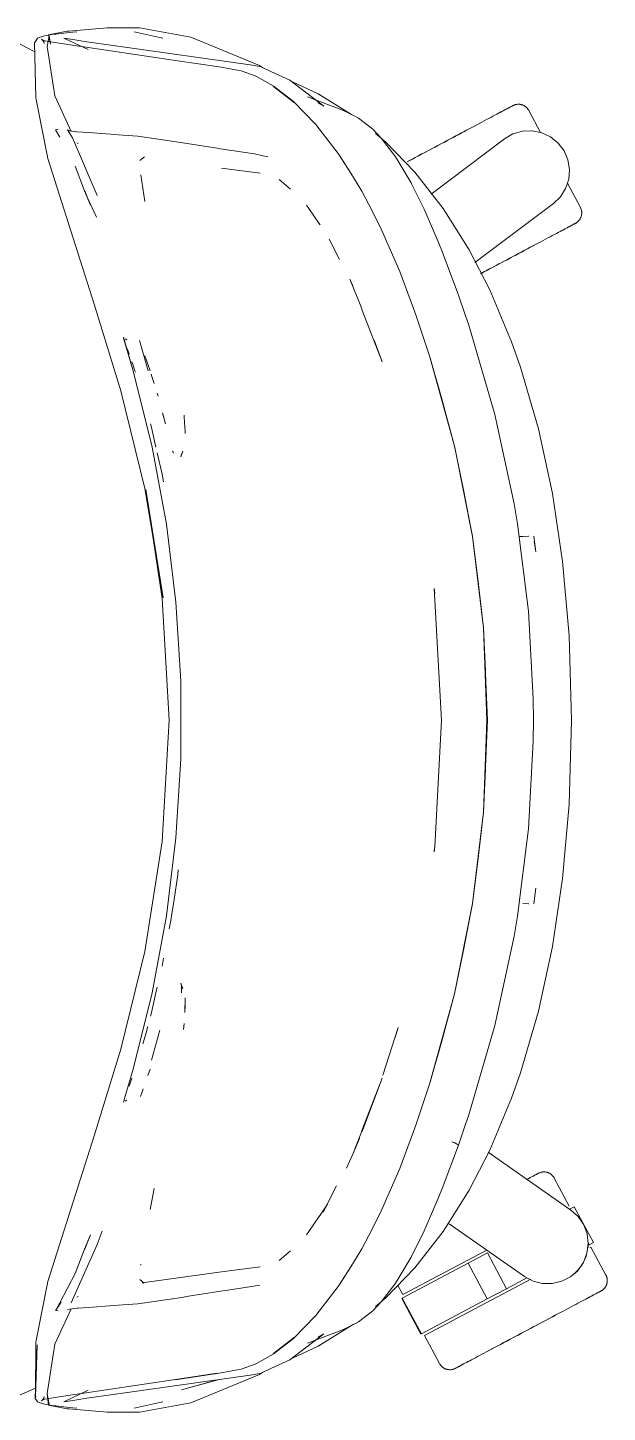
# Model space of a CAD drawing. Header units: millimetres. Extents: x 155927 to 295199, y -4084 to 97293.
# Drawn here: x 219163.9 to 219363.9, y 19097.4 to 19575.3 of the extents above; entities that cross this region are included whole.
import ezdxf

# ---------------------------------------------------------------- set-up
doc = ezdxf.new("R2010")
doc.units = ezdxf.units.MM
doc.header["$MEASUREMENT"] = 0
doc.layers.add('G-IMPT', color=8, linetype='CONTINUOUS', lineweight=9)
doc.layers.add('I-FURN', color=8, linetype='CONTINUOUS', lineweight=9)

msp = doc.modelspace()

# ---------------------------------------------------------------- linework, layer by layer
at = {"layer": 'G-IMPT'}
for p, q in [((219177.64, 19574.07), (219173.39, 19573.26)), ((219178.11, 19574.11), (219177.64, 19574.07)), ((219178.11, 19574.11), (219187.44, 19574.92)), ((219187.44, 19574.92), (219191.4, 19575.26)), ((219195.56, 19575.26), (219191.4, 19575.26)), ((219202.53, 19575.23), (219195.56, 19575.26)), ((219202.53, 19575.23), (219220.23, 19571.99)), ((219166.39, 19566.87), (219158.49, 19571.02)), ((219166.32, 19570.06), (219166.93, 19571.1)), ((219166.71, 19551.08), (219166.32, 19570.06)), ((219166.8, 19570.48), (219166.93, 19571.1)), ((219166.8, 19570.48), (219166.91, 19571.02)), ((219166.93, 19571.1), (219166.91, 19571.02)), ((219167.3, 19571.59), (219166.93, 19571.1)), ((219167.84, 19571.91), (219167.3, 19571.59)), ((219167.84, 19571.91), (219169.7, 19572.47)), ((219169.19, 19570.87), (219168.69, 19571.27)), ((219169.79, 19570.71), (219168.69, 19571.27)), ((219169.79, 19570.71), (219169.17, 19570.88)), ((219169.17, 19570.88), (219175.44, 19569.77)), ((219169.19, 19570.87), (219169.52, 19570.33)), ((219169.59, 19569.83), (219169.52, 19570.33)), ((219172.98, 19573), (219169.7, 19572.47)), ((219171.31, 19572.4), (219170.62, 19568.82)), ((219173.39, 19573.26), (219171.07, 19572.82)), ((219171.8, 19569.54), (219171.07, 19572.82)), ((219171.8, 19569.54), (219171.31, 19572.4)), ((219172.98, 19573), (219173.6, 19573.08)), ((219173.6, 19573.08), (219178.28, 19573.59)), ((219175.44, 19569.77), (219183.29, 19568.66)), ((219176.41, 19571.68), (219184.81, 19567.69)), ((219176.41, 19571.68), (219177.27, 19571.53)), ((219182.29, 19570.7), (219177.27, 19571.53)), ((219178.28, 19573.59), (219180.87, 19573.81)), ((219182.29, 19570.7), (219183.59, 19570.49)), ((219194.25, 19569.05), (219183.59, 19570.49)), ((219194.25, 19569.05), (219241.47, 19562.37)), ((219200.67, 19573.82), (219209.97, 19571.78)), ((219209.97, 19571.78), (219210.55, 19571.62)), ((219220.23, 19571.99), (219224.09, 19570.4)), ((219227.45, 19569.01), (219224.09, 19570.4)), ((219173.34, 19551.78), (219170.62, 19568.82)), ((219183.29, 19568.66), (219214.16, 19564.1)), ((219243.9, 19562.21), (219227.45, 19569.01)), ((219214.16, 19564.1), (219229.93, 19561.71)), ((219237.6, 19560.41), (219229.93, 19561.71)), ((219237.6, 19560.41), (219242.39, 19558.66)), ((219241.47, 19562.37), (219244.46, 19561.73)), ((219245.07, 19561.44), (219243.9, 19562.21)), ((219247.83, 19560.16), (219244.46, 19561.73)), ((219247.83, 19560.16), (219254.35, 19557.12)), ((219242.81, 19558.44), (219242.39, 19558.66)), ((219248.65, 19555.15), (219242.81, 19558.44)), ((219248.65, 19555.15), (219255.62, 19549.74)), ((219255.82, 19549.43), (219248.87, 19554.83)), ((219248.87, 19554.83), (219252.25, 19552.24)), ((219266.05, 19548.18), (219254.35, 19557.12)), ((219255.54, 19556.45), (219264.16, 19552.47)), ((219166.71, 19551.08), (219170.9, 19530.12)), ((219173.34, 19551.78), (219178.95, 19539.43)), ((219255.82, 19549.43), (219252.25, 19552.24)), ((219260.4, 19551.41), (219272.3, 19546.9)), ((219264.16, 19552.47), (219275.61, 19545.35)), ((219263.35, 19541.83), (219255.62, 19549.74)), ((219266.05, 19548.18), (219264.02, 19549.34)), ((219274.53, 19545.83), (219272.3, 19546.9)), ((219276.97, 19544.65), (219274.53, 19545.83)), ((219263.35, 19541.83), (219271.37, 19531.4)), ((219278.1, 19544.04), (219276.97, 19544.65)), ((219278.1, 19544.04), (219282.97, 19540.18)), ((219173.48, 19539.95), (219173.54, 19539.97)), ((219173.48, 19539.95), (219175.07, 19537.49)), ((219174.41, 19540.25), (219173.54, 19539.97)), ((219175.07, 19537.49), (219173.54, 19539.97)), ((219173.54, 19539.97), (219175.03, 19537.5)), ((219178.4, 19539.66), (219177.68, 19539.95)), ((219177.68, 19539.95), (219179.44, 19537.28)), ((219178.4, 19539.66), (219178.42, 19539.65)), ((219180.8, 19539.36), (219178.42, 19539.65)), ((219179.44, 19537.28), (219187.88, 19517.3)), ((219180.8, 19539.36), (219180.88, 19539.35)), ((219184.75, 19539.06), (219180.88, 19539.35)), ((219192.61, 19538.5), (219184.75, 19539.06)), ((219193.6, 19538.42), (219192.61, 19538.5)), ((219201.84, 19537.8), (219193.6, 19538.42)), ((219201.84, 19537.8), (219201.92, 19537.79)), ((219215.99, 19535.76), (219201.92, 19537.79)), ((219215.99, 19535.76), (219229.35, 19533.65)), ((219282.97, 19540.18), (219285.86, 19537.15)), ((219287.53, 19535.73), (219283.86, 19538.73)), ((219285.86, 19537.15), (219290.58, 19531.02)), ((219287.53, 19535.73), (219297.49, 19525.44)), ((219180.9, 19535.56), (219181.33, 19535.29)), ((219229.35, 19533.65), (219229.86, 19533.57)), ((219230.47, 19533.47), (219229.86, 19533.57)), ((219230.47, 19533.47), (219242.19, 19531.67)), ((219242.19, 19531.67), (219242.66, 19531.6)), ((219244.64, 19531.18), (219242.66, 19531.6)), ((219246.81, 19530.72), (219244.64, 19531.18)), ((219271.54, 19531.14), (219271.37, 19531.4)), ((219275.42, 19525.04), (219271.54, 19531.14)), ((219290.58, 19531.02), (219291.44, 19529.73)), ((219186.89, 19479.88), (219170.9, 19530.12)), ((219183.58, 19518.94), (219180.33, 19527.41)), ((219202.58, 19529.42), (219204.22, 19530.69)), ((219230.77, 19526.79), (219244.12, 19525.01)), ((219296.17, 19521.73), (219291.44, 19529.73)), ((219202.93, 19524.47), (219204.33, 19515.3)), ((219202.93, 19524.47), (219202.98, 19524.12)), ((219244.12, 19525.01), (219243.65, 19525.16)), ((219254.62, 19519.51), (219250.71, 19522.85)), ((219275.42, 19525.04), (219279.19, 19518.82)), ((219296.48, 19521.14), (219296.17, 19521.73)), ((219307.3, 19512.84), (219297.49, 19525.44)), ((219185.6, 19514.04), (219183.58, 19519.14)), ((219183.58, 19519.14), (219185.6, 19514.02)), ((219183.58, 19518.94), (219185.6, 19514.04)), ((219184.6, 19516.56), (219187.65, 19509.84)), ((219282.76, 19512.03), (219279.19, 19518.82)), ((219296.48, 19521.14), (219300.48, 19513.12)), ((219260.9, 19512.88), (219260.14, 19513.98)), ((219260.9, 19512.88), (219264.39, 19507.75)), ((219282.76, 19512.03), (219286.15, 19505.3)), ((219300.7, 19512.68), (219300.48, 19513.12)), ((219300.7, 19512.68), (219305.47, 19501.72)), ((219316.27, 19498.54), (219307.3, 19512.84)), ((219264.39, 19507.75), (219264.78, 19507.17)), ((219267.92, 19502.27), (219271.46, 19495.3)), ((219292.32, 19491.07), (219286.15, 19505.3)), ((219305.47, 19501.72), (219306.95, 19498.04)), ((219312.55, 19482.97), (219306.95, 19498.04)), ((219323.36, 19484.77), (219316.27, 19498.54)), ((219278.82, 19479.11), (219275.09, 19488.44)), ((219275.09, 19488.44), (219276.09, 19486.19)), ((219297.78, 19476.19), (219292.32, 19491.07)), ((219330.88, 19466.79), (219323.36, 19484.77)), ((219196.07, 19449.91), (219186.89, 19479.88)), ((219279.48, 19477.38), (219278.82, 19479.11)), ((219312.55, 19482.97), (219314.89, 19476.15)), ((219286.19, 19459.94), (219279.48, 19477.38)), ((219297.78, 19476.19), (219302.79, 19461.28)), ((219316.09, 19472.54), (219314.89, 19476.15)), ((219316.09, 19472.54), (219325.03, 19441.72)), ((219197.03, 19468.08), (219197.17, 19468.32)), ((219200.3, 19456.86), (219197.03, 19468.08)), ((219200.3, 19456.86), (219197.19, 19467.68)), ((219197.24, 19467.39), (219197.19, 19467.68)), ((219200.3, 19456.86), (219197.24, 19467.39)), ((219198.13, 19467.54), (219197.51, 19467.93)), ((219198.13, 19467.54), (219197.91, 19467.69)), ((219198.58, 19463.6), (219198.18, 19464.68)), ((219205.5, 19456.85), (219202.46, 19467.28)), ((219286.19, 19459.94), (219283.47, 19467.37)), ((219330.88, 19466.79), (219333.95, 19458.06)), ((219198.92, 19462.63), (219198.58, 19463.6)), ((219199.91, 19459.88), (219200.2, 19459.08)), ((219204.37, 19462.03), (219205.13, 19459.87)), ((219205.39, 19459.15), (219205.13, 19459.87)), ((219205.39, 19459.15), (219206.16, 19456.85)), ((219306.52, 19448.02), (219302.75, 19461.19)), ((219311.18, 19430.78), (219302.75, 19461.19)), ((219311.18, 19430.78), (219302.79, 19461.28)), ((219200.93, 19456.85), (219200.2, 19459.08)), ((219206.85, 19430.54), (219200.3, 19456.86)), ((219200.93, 19456.85), (219201.08, 19456.4)), ((219206.54, 19455.72), (219206.79, 19454.93)), ((219206.79, 19454.93), (219207.57, 19452.44)), ((219333.95, 19458.06), (219340.13, 19436.82)), ((219196.07, 19449.91), (219204.39, 19416.22)), ((219208.56, 19449.15), (219208.9, 19448.03)), ((219306.52, 19448.02), (219311.18, 19430.78)), ((219210.47, 19442.36), (219211.47, 19438.49)), ((219210.47, 19442.36), (219210.86, 19440.83)), ((219217.89, 19441), (219217.86, 19441.48)), ((219218.17, 19437.3), (219217.89, 19441)), ((219331.7, 19410.93), (219325.03, 19441.72)), ((219206.62, 19437.27), (219206.28, 19438.56)), ((219208.17, 19430.52), (219206.62, 19437.27)), ((219218.17, 19437.3), (219218.27, 19435.92)), ((219218.27, 19435.22), (219218.27, 19435.92)), ((219340.13, 19436.82), (219344.94, 19414.45)), ((219206.85, 19430.54), (219211.78, 19403.87)), ((219317.35, 19399.65), (219311.13, 19430.89)), ((219311.13, 19430.89), (219317.35, 19399.73)), ((219311.18, 19430.78), (219314.25, 19415.76)), ((219210.33, 19421.13), (219208.62, 19428.55)), ((219214.23, 19428.4), (219213.93, 19429.14)), ((219214.07, 19428.73), (219213.93, 19429.14)), ((219216.74, 19427.13), (219217.42, 19429.08)), ((219216.74, 19427.13), (219216.95, 19428.18)), ((219210.8, 19418.5), (219210.33, 19421.13)), ((219204.39, 19416.22), (219210.65, 19378.48)), ((219210.38, 19378.31), (219204.65, 19415.84)), ((219210.65, 19378.48), (219204.65, 19415.84)), ((219317.35, 19399.65), (219314.25, 19415.76)), ((219348.43, 19391.03), (219344.94, 19414.45)), ((219332.88, 19404.01), (219331.7, 19410.93)), ((219211.78, 19403.87), (219215.08, 19376.95)), ((219336.7, 19373.84), (219332.88, 19404.01)), ((219321.17, 19368.14), (219317.35, 19399.73)), ((219319.29, 19384.17), (219317.35, 19399.65)), ((219321.13, 19368.1), (219317.35, 19399.65)), ((219333.43, 19399.65), (219334.68, 19399.69)), ((219336.77, 19399.77), (219334.68, 19399.69)), ((219336.77, 19399.77), (219336.66, 19399.76)), ((219338.53, 19399.74), (219339.18, 19394.32)), ((219338.61, 19398.09), (219339.18, 19394.32)), ((219350.7, 19365.46), (219348.43, 19391.03)), ((219319.29, 19384.17), (219321.13, 19368.1)), ((219210.38, 19378.31), (219212.74, 19336.32)), ((219304.13, 19381.6), (219304.17, 19381.35)), ((219304.41, 19380.05), (219304.17, 19381.35)), ((219306.68, 19336.32), (219304.18, 19381.66)), ((219304.18, 19381.66), (219304.41, 19380.05)), ((219216.73, 19349.88), (219215.08, 19376.95)), ((219338.31, 19343.63), (219336.7, 19373.84)), ((219321.13, 19368.1), (219321.81, 19353.2)), ((219321.13, 19368.1), (219322.28, 19336.32)), ((219322.5, 19336.32), (219321.17, 19368.14)), ((219351.54, 19336.32), (219350.7, 19365.46)), ((219216.73, 19322.76), (219216.73, 19349.88)), ((219321.81, 19353.2), (219322.28, 19336.32)), ((219338.31, 19343.63), (219338.41, 19336.32)), ((219210.38, 19294.33), (219212.74, 19336.32)), ((219306.73, 19336.32), (219304.41, 19292.59)), ((219306.68, 19336.32), (219304.41, 19292.59)), ((219321.13, 19304.54), (219322.28, 19336.32)), ((219321.17, 19304.5), (219322.5, 19336.32)), ((219321.81, 19319.44), (219322.28, 19336.32)), ((219338.31, 19329.01), (219338.41, 19336.32)), ((219350.7, 19307.18), (219351.54, 19336.32)), ((219338.31, 19329.01), (219336.7, 19298.8)), ((219216.73, 19322.76), (219215.08, 19295.69)), ((219321.81, 19319.44), (219321.13, 19304.54)), ((219348.43, 19281.61), (219350.7, 19307.18)), ((219321.13, 19304.54), (219317.35, 19272.99)), ((219321.17, 19304.5), (219317.35, 19272.91)), ((219321.13, 19304.54), (219319.29, 19288.47)), ((219336.7, 19298.8), (219332.88, 19268.64)), ((219204.39, 19256.42), (219210.38, 19294.33)), ((219211.78, 19268.77), (219215.08, 19295.69)), ((219304.41, 19292.59), (219304.15, 19290.81)), ((219304.41, 19292.59), (219304.17, 19291.29)), ((219304.13, 19291.04), (219304.17, 19291.29)), ((219317.35, 19272.99), (219319.29, 19288.47)), ((219214.41, 19274.4), (219215.7, 19282.92)), ((219215.7, 19282.92), (219215.88, 19284.58)), ((219338.53, 19272.9), (219339.18, 19278.32)), ((219344.94, 19258.19), (219348.43, 19281.61)), ((219214.41, 19274.4), (219213.55, 19268.77)), ((219311.18, 19241.86), (219317.35, 19272.99)), ((219311.18, 19241.86), (219317.35, 19272.91)), ((219317.35, 19272.99), (219314.25, 19256.88)), ((219334.68, 19272.95), (219336.77, 19272.87)), ((219336.77, 19272.87), (219336.66, 19272.88)), ((219206.85, 19242.1), (219211.78, 19268.77)), ((219213.55, 19268.77), (219213.31, 19267.15)), ((219332.88, 19268.64), (219331.7, 19261.71)), ((219212.75, 19264.24), (219213.31, 19267.15)), ((219325.03, 19230.93), (219331.7, 19261.71)), ((219204.39, 19256.42), (219196.07, 19222.74)), ((219210.83, 19254.14), (219210.29, 19251.32)), ((219311.18, 19241.86), (219314.25, 19256.88)), ((219340.13, 19235.83), (219344.94, 19258.19)), ((219208.63, 19244.09), (219208.17, 19242.12)), ((219216.95, 19244.46), (219216.74, 19245.51)), ((219216.74, 19245.51), (219217.42, 19243.56)), ((219216.95, 19244.46), (219216.99, 19242.16)), ((219206.85, 19242.1), (219200.3, 19215.78)), ((219206.62, 19235.37), (219208.17, 19242.12)), ((219217, 19242.3), (219216.99, 19242.16)), ((219218.28, 19240.45), (219218.19, 19235.4)), ((219218.28, 19240.45), (219218.27, 19237.67)), ((219311.18, 19241.86), (219302.75, 19211.45)), ((219311.18, 19241.86), (219302.79, 19211.36)), ((219306.52, 19224.62), (219311.18, 19241.86)), ((219206.62, 19235.37), (219206.28, 19234.07)), ((219218.19, 19235.4), (219218.27, 19237.67)), ((219333.95, 19214.58), (219340.13, 19235.83)), ((219205, 19229.21), (219205.32, 19230.35)), ((219205.32, 19230.35), (219205.36, 19230.53)), ((219217.88, 19231.6), (219217.66, 19229.51)), ((219291.72, 19230.18), (219286.47, 19213.69)), ((219291.72, 19230.18), (219290.65, 19226.74)), ((219325.03, 19230.93), (219316.09, 19200.1)), ((219203.88, 19225.21), (219203.68, 19224.52)), ((219205, 19229.21), (219203.88, 19225.21)), ((219206.59, 19218.88), (219209.5, 19229.28)), ((219186.89, 19192.76), (219196.07, 19222.74)), ((219306.52, 19224.62), (219302.75, 19211.45)), ((219200.3, 19215.78), (219197.23, 19205.36)), ((219206.14, 19215.79), (219205.42, 19213.58)), ((219199.14, 19210.59), (219199.89, 19212.68)), ((219286.19, 19212.7), (219279.37, 19194.3)), ((219286.19, 19212.7), (219279.48, 19195.26)), ((219302.79, 19211.36), (219297.78, 19196.45)), ((219333.95, 19214.58), (219330.88, 19205.85)), ((219199.14, 19210.59), (219198.9, 19209.93)), ((219203.43, 19208.03), (219202.82, 19206.37)), ((219203.43, 19208.03), (219203.8, 19209.04)), ((219197.03, 19204.56), (219197.09, 19204.79)), ((219197.12, 19204.33), (219197.03, 19204.56)), ((219197.09, 19204.79), (219197.16, 19205.08)), ((219197.16, 19205.08), (219197.23, 19205.36)), ((219198.13, 19205.1), (219197.51, 19204.72)), ((219198.13, 19205.1), (219197.91, 19204.95)), ((219330.88, 19205.85), (219323.36, 19187.87)), ((219292.32, 19181.57), (219297.78, 19196.45)), ((219312.49, 19189.56), (219314.89, 19196.49)), ((219316.09, 19200.1), (219314.89, 19196.49)), ((219186.89, 19192.76), (219170.9, 19142.52)), ((219276.09, 19186.45), (219278.82, 19193.53)), ((219276.09, 19186.45), (219278.4, 19191.89)), ((219279.48, 19195.26), (219278.82, 19193.53)), ((219306.95, 19174.6), (219312.53, 19189.56)), ((219311.26, 19190.34), (219310.2, 19190.77)), ((219310.2, 19190.77), (219310.8, 19190.54)), ((219311.26, 19190.34), (219310.8, 19190.54)), ((219311.26, 19190.34), (219311.9, 19190.06)), ((219311.26, 19190.34), (219312.09, 19189.96)), ((219311.9, 19190.06), (219312.09, 19189.96)), ((219312.49, 19189.69), (219312.09, 19189.96)), ((219312.09, 19189.96), (219312.48, 19189.74)), ((219312.49, 19189.69), (219312.48, 19189.74)), ((219312.53, 19189.56), (219312.49, 19189.69)), ((219312.49, 19189.69), (219312.49, 19189.56)), ((219316.27, 19174.1), (219323.36, 19187.87)), ((219273.9, 19181.6), (219276.09, 19186.45)), ((219292.32, 19181.57), (219286.15, 19167.34)), ((219207.61, 19174.65), (219206.2, 19167.39)), ((219270.51, 19175.49), (219265.84, 19166.45)), ((219305.47, 19170.92), (219306.95, 19174.6)), ((219307.3, 19159.8), (219316.27, 19174.1)), ((219267.34, 19169.23), (219264.78, 19165.47)), ((219267.34, 19169.23), (219265.84, 19166.45)), ((219300.7, 19159.96), (219305.47, 19170.92)), ((219264.39, 19164.89), (219260.9, 19159.76)), ((219264.78, 19165.47), (219264.39, 19164.89)), ((219282.76, 19160.62), (219286.15, 19167.34)), ((219183.58, 19153.71), (219185.6, 19158.6)), ((219185.6, 19158.6), (219183.58, 19153.5)), ((219189.62, 19159.93), (219187.88, 19155.34)), ((219260.9, 19159.76), (219260.14, 19158.66)), ((219282.76, 19160.62), (219279.19, 19153.82)), ((219300.7, 19159.96), (219296.17, 19150.91)), ((219300.48, 19159.52), (219296.17, 19150.91)), ((219300.7, 19159.96), (219296.48, 19151.51)), ((219307.3, 19159.8), (219297.49, 19147.2)), ((219300.48, 19159.52), (219300.7, 19159.96)), ((219187.88, 19155.34), (219178.95, 19135.18)), ((219180.33, 19145.24), (219183.58, 19153.71)), ((219183.58, 19153.5), (219185.37, 19158.03)), ((219275.42, 19147.6), (219279.19, 19153.82)), ((219202.93, 19148.17), (219202.98, 19148.52)), ((219254.62, 19153.13), (219250.71, 19149.79)), ((219296.17, 19150.91), (219291.44, 19142.91)), ((219296.17, 19150.91), (219296.48, 19151.51)), ((219180.33, 19145.24), (219175.05, 19135.13)), ((219230.77, 19145.85), (219203.44, 19142.11)), ((219230.77, 19145.85), (219244.12, 19147.63)), ((219244.12, 19147.63), (219243.65, 19147.48)), ((219275.42, 19147.6), (219271.54, 19141.5)), ((219287.53, 19136.91), (219297.49, 19147.2)), ((219170.9, 19142.52), (219166.71, 19121.56)), ((219202.58, 19143.23), (219204.14, 19141.98)), ((219203.44, 19142.11), (219203.7, 19142.06)), ((219203.93, 19142.02), (219203.7, 19142.06)), ((219218.69, 19137.3), (219230.46, 19139.17)), ((219232.12, 19139.43), (219230.46, 19139.17)), ((219238.96, 19140.49), (219232.12, 19139.43)), ((219238.96, 19140.49), (219244.03, 19141.24)), ((219263.35, 19130.81), (219271.37, 19141.24)), ((219271.37, 19141.24), (219271.54, 19141.5)), ((219285.86, 19135.49), (219290.58, 19141.62)), ((219290.58, 19141.62), (219291.44, 19142.91)), ((219173.7, 19132.67), (219175.54, 19135.38)), ((219173.7, 19132.67), (219175.05, 19135.13)), ((219181.33, 19137.35), (219180.9, 19137.08)), ((219184.75, 19133.58), (219193.6, 19134.22)), ((219201.84, 19134.84), (219193.6, 19134.22)), ((219201.92, 19134.85), (219201.84, 19134.84)), ((219201.92, 19134.85), (219217.14, 19137.06)), ((219217.14, 19137.06), (219218.69, 19137.3)), ((219285.86, 19135.49), (219282.97, 19132.46)), ((219283.86, 19133.91), (219287.53, 19136.91)), ((219173.34, 19120.86), (219178.92, 19133.15)), ((219173.7, 19132.67), (219173.66, 19132.84)), ((219173.73, 19132.54), (219173.7, 19132.67)), ((219174.41, 19132.39), (219173.73, 19132.54)), ((219177.68, 19132.71), (219178.45, 19132.98)), ((219178.51, 19133), (219178.45, 19132.98)), ((219180.97, 19133.29), (219178.51, 19133)), ((219180.97, 19133.29), (219181.35, 19133.33)), ((219184.75, 19133.58), (219181.35, 19133.33)), ((219255.62, 19122.91), (219263.35, 19130.81)), ((219278.1, 19128.6), (219282.97, 19132.46)), ((219260.4, 19121.23), (219272.3, 19125.74)), ((219275.61, 19127.29), (219264.16, 19120.17)), ((219274.53, 19126.81), (219272.3, 19125.74)), ((219276.97, 19127.99), (219274.53, 19126.81)), ((219275.61, 19127.29), (219276.38, 19127.8)), ((219276.97, 19127.99), (219278.1, 19128.6)), ((219167.15, 19120.68), (219166.56, 19102.23)), ((219166.71, 19121.56), (219166.66, 19102.7)), ((219167.15, 19120.68), (219166.66, 19102.7)), ((219173.34, 19120.86), (219170.62, 19103.82)), ((219255.62, 19122.91), (219248.65, 19117.49)), ((219248.87, 19117.81), (219255.82, 19123.21)), ((219248.87, 19117.81), (219252.25, 19120.4)), ((219255.82, 19123.21), (219252.25, 19120.4)), ((219266.05, 19124.46), (219254.4, 19115.55)), ((219264.16, 19120.17), (219255.54, 19116.19)), ((219266.05, 19124.46), (219264.1, 19123.35)), ((219248.65, 19117.49), (219242.81, 19114.2)), ((219254.4, 19115.55), (219247.83, 19112.48)), ((219214.16, 19108.54), (219229.35, 19110.87)), ((219214.77, 19108.63), (219229.93, 19110.93)), ((219214.77, 19108.63), (219229.35, 19110.87)), ((219243.9, 19110.43), (219227.45, 19103.63)), ((219237.6, 19112.23), (219229.93, 19110.93)), ((219242.39, 19113.98), (219237.6, 19112.23)), ((219241.47, 19110.27), (219244.46, 19110.91)), ((219242.39, 19113.98), (219242.81, 19114.2)), ((219245.07, 19111.2), (219243.9, 19110.43)), ((219247.83, 19112.48), (219244.46, 19110.91)), ((219158.5, 19102.1), (219166.67, 19105.67)), ((219214.16, 19108.54), (219183.29, 19103.98)), ((219194.25, 19103.59), (219241.47, 19110.27)), ((219217.05, 19105.14), (219230, 19108.65)), ((219217.05, 19105.14), (219228.94, 19108.5)), ((219166.53, 19102.11), (219166.72, 19102.98)), ((219166.53, 19102.11), (219166.93, 19101.54)), ((219166.56, 19102.23), (219166.66, 19102.7)), ((219166.66, 19102.7), (219166.7, 19102.87)), ((219166.72, 19102.98), (219166.7, 19102.87)), ((219167.3, 19101.05), (219166.93, 19101.54)), ((219167.3, 19101.05), (219167.84, 19100.73)), ((219169.7, 19100.18), (219167.84, 19100.73)), ((219169.79, 19101.93), (219168.69, 19101.37)), ((219169.19, 19101.77), (219168.69, 19101.37)), ((219169.17, 19101.76), (219175.44, 19102.87)), ((219169.79, 19101.93), (219169.17, 19101.76)), ((219169.52, 19102.31), (219169.19, 19101.77)), ((219169.52, 19102.31), (219169.59, 19102.81)), ((219171.31, 19100.24), (219170.62, 19103.82)), ((219171.31, 19100.24), (219170.68, 19103.78)), ((219170.68, 19103.78), (219171.07, 19099.82)), ((219183.29, 19103.98), (219175.44, 19102.87)), ((219184.84, 19104.97), (219176.41, 19100.96)), ((219176.41, 19100.96), (219177.27, 19101.11)), ((219177.27, 19101.11), (219182.29, 19101.94)), ((219182.29, 19101.94), (219183.59, 19102.15)), ((219194.25, 19103.59), (219183.59, 19102.15)), ((219200.67, 19098.82), (219209.97, 19100.86)), ((219209.97, 19100.86), (219210.55, 19101.02)), ((219220.23, 19100.65), (219224.09, 19102.24)), ((219227.45, 19103.63), (219224.09, 19102.24)), ((219172.98, 19099.64), (219169.7, 19100.18)), ((219173.39, 19099.38), (219171.07, 19099.82)), ((219172.98, 19099.64), (219173.6, 19099.56)), ((219173.39, 19099.38), (219177.64, 19098.57)), ((219178.28, 19099.05), (219173.6, 19099.56)), ((219178.11, 19098.53), (219177.64, 19098.57)), ((219187.44, 19097.72), (219178.11, 19098.53)), ((219178.28, 19099.05), (219180.87, 19098.83)), ((219187.44, 19097.72), (219191.4, 19097.38)), ((219191.4, 19097.38), (219195.56, 19097.38)), ((219202.53, 19097.41), (219195.56, 19097.38)), ((219202.53, 19097.41), (219220.23, 19100.65))]:
    msp.add_line(p, q, dxfattribs=at)
at = {"layer": 'I-FURN'}
for p, q in [((219325.73, 19545.39), (219325.08, 19545.05)), ((219326.34, 19545.72), (219325.73, 19545.39)), ((219326.93, 19546.03), (219326.34, 19545.72)), ((219326.62, 19545.87), (219327.18, 19546.17)), ((219327.48, 19546.32), (219326.93, 19546.03)), ((219327.18, 19546.17), (219327.72, 19546.45)), ((219327.99, 19546.6), (219327.48, 19546.32)), ((219327.72, 19546.45), (219328.22, 19546.72)), ((219328.48, 19546.86), (219327.99, 19546.6)), ((219328.22, 19546.72), (219328.69, 19546.97)), ((219328.92, 19547.09), (219328.48, 19546.86)), ((219328.69, 19546.97), (219329.12, 19547.2)), ((219329.33, 19547.31), (219328.92, 19547.09)), ((219329.12, 19547.2), (219329.51, 19547.4)), ((219329.71, 19547.51), (219329.33, 19547.31)), ((219329.51, 19547.4), (219329.86, 19547.59)), ((219330.04, 19547.69), (219329.71, 19547.51)), ((219329.86, 19547.59), (219330.18, 19547.76)), ((219330.34, 19547.85), (219330.04, 19547.69)), ((219330.18, 19547.76), (219330.46, 19547.91)), ((219330.6, 19547.98), (219330.34, 19547.85)), ((219330.46, 19547.91), (219330.7, 19548.04)), ((219330.82, 19548.1), (219330.6, 19547.98)), ((219330.7, 19548.04), (219330.9, 19548.15)), ((219331, 19548.2), (219330.82, 19548.1)), ((219330.9, 19548.15), (219331.07, 19548.23)), ((219331.14, 19548.27), (219331, 19548.2)), ((219331.07, 19548.23), (219331.19, 19548.3)), ((219331.24, 19548.32), (219331.14, 19548.27)), ((219331.19, 19548.3), (219331.27, 19548.34)), ((219331.3, 19548.36), (219331.24, 19548.32)), ((219331.27, 19548.34), (219331.31, 19548.36)), ((219331.32, 19548.37), (219331.3, 19548.36)), ((219331.31, 19548.36), (219331.32, 19548.37)), ((219331.32, 19548.37), (219331.46, 19548.44)), ((219331.46, 19548.44), (219331.61, 19548.51)), ((219331.61, 19548.51), (219331.76, 19548.57)), ((219331.76, 19548.57), (219331.91, 19548.62)), ((219331.91, 19548.62), (219332.06, 19548.67)), ((219332.06, 19548.67), (219332.22, 19548.71)), ((219332.22, 19548.71), (219332.37, 19548.75)), ((219332.37, 19548.75), (219332.53, 19548.78)), ((219332.53, 19548.78), (219332.69, 19548.8)), ((219332.69, 19548.8), (219332.85, 19548.82)), ((219332.85, 19548.82), (219333.01, 19548.83)), ((219333.01, 19548.83), (219333.17, 19548.84)), ((219333.17, 19548.84), (219333.34, 19548.84)), ((219333.34, 19548.84), (219333.5, 19548.83)), ((219333.5, 19548.83), (219333.66, 19548.81)), ((219333.66, 19548.81), (219333.82, 19548.79)), ((219333.82, 19548.79), (219333.98, 19548.76)), ((219333.98, 19548.76), (219334.13, 19548.73)), ((219334.13, 19548.73), (219334.29, 19548.69)), ((219334.29, 19548.69), (219334.44, 19548.64)), ((219334.44, 19548.64), (219334.6, 19548.59)), ((219334.6, 19548.59), (219334.75, 19548.53)), ((219334.75, 19548.53), (219334.89, 19548.47)), ((219334.89, 19548.47), (219335.04, 19548.4)), ((219335.04, 19548.4), (219335.18, 19548.32)), ((219335.18, 19548.32), (219335.32, 19548.24)), ((219335.32, 19548.24), (219335.46, 19548.15)), ((219335.46, 19548.15), (219335.59, 19548.06)), ((219335.59, 19548.06), (219335.72, 19547.96)), ((219335.72, 19547.96), (219335.84, 19547.86)), ((219335.84, 19547.86), (219335.96, 19547.75)), ((219335.96, 19547.75), (219336.08, 19547.64)), ((219336.08, 19547.64), (219336.19, 19547.52)), ((219336.19, 19547.52), (219336.29, 19547.4)), ((219336.29, 19547.4), (219336.39, 19547.28)), ((219336.39, 19547.28), (219336.49, 19547.15)), ((219336.49, 19547.15), (219336.58, 19547.01)), ((219336.58, 19547.01), (219336.67, 19546.88)), ((219336.67, 19546.88), (219336.75, 19546.74)), ((219336.75, 19546.74), (219336.77, 19546.7)), ((219340.8, 19539.12), (219336.77, 19546.7)), ((219315.72, 19540.07), (219316.64, 19540.56)), ((219317.13, 19540.82), (219316.22, 19540.34)), ((219316.64, 19540.56), (219317.55, 19541.04)), ((219318.03, 19541.3), (219317.13, 19540.82)), ((219317.55, 19541.04), (219318.43, 19541.52)), ((219318.9, 19541.77), (219318.03, 19541.3)), ((219318.43, 19541.52), (219319.3, 19541.98)), ((219319.76, 19542.22), (219318.9, 19541.77)), ((219319.3, 19541.98), (219320.15, 19542.43)), ((219320.6, 19542.67), (219319.76, 19542.22)), ((219321.41, 19543.1), (219320.6, 19542.67)), ((219322.2, 19543.52), (219321.41, 19543.1)), ((219322.96, 19543.92), (219322.2, 19543.52)), ((219323.69, 19544.31), (219322.96, 19543.92)), ((219324.4, 19544.69), (219323.69, 19544.31)), ((219325.08, 19545.05), (219324.4, 19544.69)), ((219303.11, 19517.84), (219328.42, 19536.92)), ((219307.46, 19535.68), (219306.45, 19535.14)), ((219306.91, 19535.39), (219307.92, 19535.92)), ((219308.46, 19536.21), (219307.46, 19535.68)), ((219307.92, 19535.92), (219308.92, 19536.46)), ((219309.46, 19536.74), (219308.46, 19536.21)), ((219308.92, 19536.46), (219309.92, 19536.99)), ((219310.45, 19537.27), (219309.46, 19536.74)), ((219309.92, 19536.99), (219310.91, 19537.51)), ((219311.44, 19537.8), (219310.45, 19537.27)), ((219310.91, 19537.51), (219311.89, 19538.04)), ((219312.42, 19538.32), (219311.44, 19537.8)), ((219311.89, 19538.04), (219312.87, 19538.56)), ((219313.39, 19538.83), (219312.42, 19538.32)), ((219312.87, 19538.56), (219313.83, 19539.07)), ((219314.34, 19539.34), (219313.39, 19538.83)), ((219313.83, 19539.07), (219314.78, 19539.57)), ((219315.29, 19539.84), (219314.34, 19539.34)), ((219314.78, 19539.57), (219315.72, 19540.07)), ((219316.22, 19540.34), (219315.29, 19539.84)), ((219328.42, 19536.92), (219331.34, 19538.61)), ((219331.34, 19538.61), (219334.58, 19539.55)), ((219334.58, 19539.55), (219337.95, 19539.69)), ((219337.95, 19539.69), (219341.26, 19539.02)), ((219341.26, 19539.02), (219344.31, 19537.58)), ((219344.31, 19537.58), (219346.92, 19535.45)), ((219298.53, 19530.93), (219297.58, 19530.43)), ((219298.02, 19530.66), (219298.97, 19531.17)), ((219299.49, 19531.45), (219298.53, 19530.93)), ((219298.97, 19531.17), (219299.94, 19531.68)), ((219300.47, 19531.96), (219299.49, 19531.45)), ((219299.94, 19531.68), (219300.92, 19532.2)), ((219301.45, 19532.49), (219300.47, 19531.96)), ((219300.92, 19532.2), (219301.91, 19532.73)), ((219302.44, 19533.01), (219301.45, 19532.49)), ((219301.91, 19532.73), (219302.9, 19533.26)), ((219303.44, 19533.54), (219302.44, 19533.01)), ((219302.9, 19533.26), (219303.9, 19533.79)), ((219304.44, 19534.08), (219303.44, 19533.54)), ((219303.9, 19533.79), (219304.9, 19534.32)), ((219305.45, 19534.61), (219304.44, 19534.08)), ((219304.9, 19534.32), (219305.91, 19534.86)), ((219306.45, 19535.14), (219305.45, 19534.61)), ((219305.91, 19534.86), (219306.91, 19535.39)), ((219346.92, 19535.45), (219348.95, 19532.76)), ((219348.95, 19532.76), (219350.28, 19529.66)), ((219295.72, 19529.44), (219294.81, 19528.96)), ((219295.23, 19529.18), (219296.14, 19529.66)), ((219296.64, 19529.93), (219295.72, 19529.44)), ((219296.14, 19529.66), (219297.07, 19530.16)), ((219297.58, 19530.43), (219296.64, 19529.93)), ((219297.07, 19530.16), (219298.02, 19530.66)), ((219350.28, 19529.66), (219350.83, 19526.33)), ((219350.83, 19526.33), (219350.56, 19522.96)), ((219350.56, 19522.96), (219349.49, 19519.76)), ((219354.58, 19513.2), (219350.11, 19521.61)), ((219347.7, 19516.91), (219345.27, 19514.57)), ((219349.49, 19519.76), (219347.7, 19516.91)), ((219345.27, 19514.57), (219318.2, 19494.17)), ((219354.58, 19513.2), (219354.65, 19513.06)), ((219354.65, 19513.06), (219354.72, 19512.91)), ((219354.72, 19512.91), (219354.78, 19512.76)), ((219354.78, 19512.76), (219354.84, 19512.61)), ((219354.84, 19512.61), (219354.88, 19512.46)), ((219354.88, 19512.46), (219354.93, 19512.3)), ((219354.93, 19512.3), (219354.96, 19512.14)), ((219354.96, 19512.14), (219354.99, 19511.99)), ((219354.99, 19511.99), (219355.02, 19511.83)), ((219355.02, 19511.83), (219355.04, 19511.67)), ((219351.1, 19506.79), (219351.46, 19506.98)), ((219351.64, 19507.07), (219351.3, 19506.89)), ((219351.46, 19506.98), (219351.78, 19507.15)), ((219351.93, 19507.23), (219351.64, 19507.07)), ((219351.78, 19507.15), (219352.06, 19507.3)), ((219352.19, 19507.37), (219351.93, 19507.23)), ((219352.06, 19507.3), (219352.3, 19507.42)), ((219352.41, 19507.48), (219352.19, 19507.37)), ((219352.3, 19507.42), (219352.5, 19507.53)), ((219352.59, 19507.58), (219352.41, 19507.48)), ((219352.5, 19507.53), (219352.66, 19507.62)), ((219352.73, 19507.65), (219352.59, 19507.58)), ((219352.66, 19507.62), (219352.78, 19507.68)), ((219352.83, 19507.71), (219352.73, 19507.65)), ((219352.78, 19507.68), (219352.87, 19507.73)), ((219352.89, 19507.74), (219352.83, 19507.71)), ((219352.87, 19507.73), (219352.91, 19507.75)), ((219352.91, 19507.75), (219352.89, 19507.74)), ((219352.95, 19507.77), (219352.91, 19507.75)), ((219352.91, 19507.75), (219352.91, 19507.75)), ((219353.09, 19507.85), (219352.95, 19507.77)), ((219353.23, 19507.94), (219353.09, 19507.85)), ((219353.36, 19508.03), (219353.23, 19507.94)), ((219353.49, 19508.12), (219353.36, 19508.03)), ((219353.62, 19508.23), (219353.49, 19508.12)), ((219353.74, 19508.33), (219353.62, 19508.23)), ((219353.85, 19508.44), (219353.74, 19508.33)), ((219353.97, 19508.56), (219353.85, 19508.44)), ((219354.07, 19508.68), (219353.97, 19508.56)), ((219354.18, 19508.8), (219354.07, 19508.68)), ((219354.27, 19508.93), (219354.18, 19508.8)), ((219354.37, 19509.06), (219354.27, 19508.93)), ((219354.45, 19509.2), (219354.37, 19509.06)), ((219354.54, 19509.34), (219354.45, 19509.2)), ((219354.61, 19509.48), (219354.54, 19509.34)), ((219354.68, 19509.62), (219354.61, 19509.48)), ((219354.75, 19509.77), (219354.68, 19509.62)), ((219354.8, 19509.92), (219354.75, 19509.77)), ((219354.86, 19510.07), (219354.8, 19509.92)), ((219354.9, 19510.23), (219354.86, 19510.07)), ((219354.94, 19510.39), (219354.9, 19510.23)), ((219354.98, 19510.54), (219354.94, 19510.39)), ((219355.01, 19510.7), (219354.98, 19510.54)), ((219355.03, 19510.86), (219355.01, 19510.7)), ((219355.04, 19511.02), (219355.03, 19510.86)), ((219355.04, 19511.67), (219355.05, 19511.51)), ((219355.05, 19511.18), (219355.04, 19511.02)), ((219355.05, 19511.51), (219355.05, 19511.34)), ((219355.05, 19511.34), (219355.05, 19511.18)), ((219341.74, 19501.81), (219342.57, 19502.25)), ((219342.57, 19502.25), (219343.37, 19502.68)), ((219343.37, 19502.68), (219344.15, 19503.09)), ((219344.15, 19503.09), (219344.9, 19503.49)), ((219344.9, 19503.49), (219345.62, 19503.87)), ((219345.62, 19503.87), (219346.31, 19504.24)), ((219346.31, 19504.24), (219346.98, 19504.59)), ((219346.98, 19504.59), (219347.61, 19504.93)), ((219347.61, 19504.93), (219348.21, 19505.25)), ((219348.52, 19505.42), (219347.94, 19505.11)), ((219348.21, 19505.25), (219348.78, 19505.55)), ((219349.07, 19505.71), (219348.52, 19505.42)), ((219348.78, 19505.55), (219349.32, 19505.84)), ((219349.59, 19505.98), (219349.07, 19505.71)), ((219349.32, 19505.84), (219349.82, 19506.1)), ((219350.07, 19506.24), (219349.59, 19505.98)), ((219349.82, 19506.1), (219350.28, 19506.35)), ((219350.52, 19506.48), (219350.07, 19506.24)), ((219350.28, 19506.35), (219350.71, 19506.58)), ((219350.93, 19506.7), (219350.52, 19506.48)), ((219350.71, 19506.58), (219351.1, 19506.79)), ((219351.3, 19506.89), (219350.93, 19506.7)), ((219332.5, 19496.9), (219333.49, 19497.42)), ((219334.01, 19497.7), (219333.04, 19497.18)), ((219333.49, 19497.42), (219334.46, 19497.94)), ((219334.98, 19498.22), (219334.01, 19497.7)), ((219334.46, 19497.94), (219335.42, 19498.45)), ((219335.94, 19498.73), (219334.98, 19498.22)), ((219335.42, 19498.45), (219336.38, 19498.96)), ((219336.88, 19499.23), (219335.94, 19498.73)), ((219336.38, 19498.96), (219337.31, 19499.46)), ((219337.81, 19499.72), (219336.88, 19499.23)), ((219337.31, 19499.46), (219338.24, 19499.95)), ((219338.73, 19500.21), (219337.81, 19499.72)), ((219338.24, 19499.95), (219339.14, 19500.43)), ((219339.14, 19500.43), (219340.03, 19500.9)), ((219340.03, 19500.9), (219340.9, 19501.36)), ((219340.9, 19501.36), (219341.74, 19501.81)), ((219323.5, 19492.11), (219324.5, 19492.64)), ((219325.04, 19492.93), (219324.04, 19492.4)), ((219324.5, 19492.64), (219325.5, 19493.17)), ((219326.04, 19493.46), (219325.04, 19492.93)), ((219325.5, 19493.17), (219326.5, 19493.71)), ((219327.04, 19493.99), (219326.04, 19493.46)), ((219326.5, 19493.71), (219327.5, 19494.24)), ((219328.05, 19494.53), (219327.04, 19493.99)), ((219327.5, 19494.24), (219328.51, 19494.78)), ((219329.05, 19495.06), (219328.05, 19494.53)), ((219328.51, 19494.78), (219329.51, 19495.31)), ((219330.05, 19495.6), (219329.05, 19495.06)), ((219329.51, 19495.31), (219330.52, 19495.84)), ((219331.05, 19496.13), (219330.05, 19495.6)), ((219330.52, 19495.84), (219331.51, 19496.37)), ((219332.05, 19496.66), (219331.05, 19496.13)), ((219331.51, 19496.37), (219332.5, 19496.9)), ((219333.04, 19497.18), (219332.05, 19496.66)), ((219321.09, 19490.83), (219320.13, 19490.32)), ((219320.57, 19490.55), (219321.54, 19491.07)), ((219322.06, 19491.35), (219321.09, 19490.83)), ((219321.54, 19491.07), (219322.52, 19491.59)), ((219323.05, 19491.87), (219322.06, 19491.35)), ((219322.52, 19491.59), (219323.5, 19492.11)), ((219324.04, 19492.4), (219323.05, 19491.87)), ((219322.74, 19187.2), (219351.33, 19167.18)), ((219336, 19177.7), (219336.54, 19177.98)), ((219336.81, 19178.13), (219336.3, 19177.85)), ((219336.54, 19177.98), (219337.04, 19178.25)), ((219337.3, 19178.38), (219336.81, 19178.13)), ((219337.04, 19178.25), (219337.51, 19178.5)), ((219337.74, 19178.62), (219337.3, 19178.38)), ((219337.51, 19178.5), (219337.94, 19178.72)), ((219338.15, 19178.84), (219337.74, 19178.62)), ((219337.94, 19178.72), (219338.33, 19178.93)), ((219338.53, 19179.04), (219338.15, 19178.84)), ((219338.33, 19178.93), (219338.68, 19179.12)), ((219338.86, 19179.22), (219338.53, 19179.04)), ((219338.68, 19179.12), (219339, 19179.29)), ((219339.16, 19179.37), (219338.86, 19179.22)), ((219339, 19179.29), (219339.28, 19179.44)), ((219339.42, 19179.51), (219339.16, 19179.37)), ((219339.28, 19179.44), (219339.52, 19179.57)), ((219339.64, 19179.63), (219339.42, 19179.51)), ((219339.52, 19179.57), (219339.72, 19179.67)), ((219339.82, 19179.72), (219339.64, 19179.63)), ((219339.72, 19179.67), (219339.89, 19179.76)), ((219339.96, 19179.8), (219339.82, 19179.72)), ((219339.89, 19179.76), (219340.01, 19179.83)), ((219340.06, 19179.85), (219339.96, 19179.8)), ((219340.01, 19179.83), (219340.09, 19179.87)), ((219340.12, 19179.88), (219340.06, 19179.85)), ((219340.09, 19179.87), (219340.13, 19179.89)), ((219340.14, 19179.89), (219340.12, 19179.88)), ((219340.13, 19179.89), (219340.14, 19179.89)), ((219340.14, 19179.89), (219340.28, 19179.97)), ((219340.28, 19179.97), (219340.43, 19180.03)), ((219340.43, 19180.03), (219340.58, 19180.09)), ((219340.58, 19180.09), (219340.73, 19180.15)), ((219340.73, 19180.15), (219340.88, 19180.2)), ((219340.88, 19180.2), (219341.04, 19180.24)), ((219341.04, 19180.24), (219341.19, 19180.28)), ((219341.19, 19180.28), (219341.35, 19180.31)), ((219341.35, 19180.31), (219341.51, 19180.33)), ((219341.51, 19180.33), (219341.67, 19180.35)), ((219341.67, 19180.35), (219341.83, 19180.36)), ((219341.83, 19180.36), (219341.99, 19180.37)), ((219341.99, 19180.37), (219342.16, 19180.36)), ((219342.16, 19180.36), (219342.32, 19180.36)), ((219342.32, 19180.36), (219342.48, 19180.34)), ((219342.48, 19180.34), (219342.64, 19180.32)), ((219342.64, 19180.32), (219342.8, 19180.29)), ((219342.8, 19180.29), (219342.95, 19180.26)), ((219342.95, 19180.26), (219343.11, 19180.22)), ((219343.11, 19180.22), (219343.26, 19180.17)), ((219343.26, 19180.17), (219343.42, 19180.12)), ((219343.42, 19180.12), (219343.57, 19180.06)), ((219343.57, 19180.06), (219343.71, 19180)), ((219343.71, 19180), (219343.86, 19179.93)), ((219343.86, 19179.93), (219344, 19179.85)), ((219344, 19179.85), (219344.14, 19179.77)), ((219344.14, 19179.77), (219344.28, 19179.68)), ((219344.28, 19179.68), (219344.41, 19179.59)), ((219344.41, 19179.59), (219344.54, 19179.49)), ((219344.54, 19179.49), (219344.66, 19179.39)), ((219344.66, 19179.39), (219344.78, 19179.28)), ((219344.78, 19179.28), (219344.9, 19179.17)), ((219344.9, 19179.17), (219345.01, 19179.05)), ((219345.01, 19179.05), (219345.11, 19178.93)), ((219345.11, 19178.93), (219345.21, 19178.8)), ((219345.21, 19178.8), (219345.31, 19178.68)), ((219345.31, 19178.68), (219345.4, 19178.54)), ((219345.4, 19178.54), (219345.49, 19178.41)), ((219345.49, 19178.41), (219345.57, 19178.27)), ((219345.57, 19178.27), (219345.59, 19178.23)), ((219350.74, 19168.54), (219345.59, 19178.23)), ((219351.09, 19167.6), (219352.49, 19168.34)), ((219351.18, 19167.64), (219351.09, 19167.6)), ((219359.06, 19155.98), (219352.49, 19168.34)), ((219351.33, 19167.18), (219353.84, 19164.93)), ((219353.84, 19164.93), (219355.74, 19162.14)), ((219335.28, 19144.25), (219309.33, 19162.42)), ((219355.74, 19162.14), (219356.91, 19158.97)), ((219356.91, 19158.97), (219357.3, 19155.62)), ((219357.3, 19155.62), (219356.87, 19152.28)), ((219357.26, 19155.99), (219357.67, 19155.24)), ((219359.06, 19155.98), (219357.67, 19155.24)), ((219357.67, 19155.24), (219357.75, 19155.28)), ((219357.87, 19154.22), (219358.25, 19154.41)), ((219363.4, 19144.73), (219358.25, 19154.41)), ((219293.16, 19136.8), (219315.87, 19148.87)), ((219293.35, 19138.03), (219322.04, 19153.28)), ((219315.87, 19148.87), (219322.51, 19152.4)), ((219322.44, 19136.51), (219315.87, 19148.87)), ((219329.08, 19140.04), (219322.51, 19152.4)), ((219355.65, 19149.13), (219353.71, 19146.37)), ((219356.87, 19152.28), (219355.65, 19149.13)), ((219336.14, 19143.79), (219329.08, 19140.04)), ((219338.25, 19142.67), (219335.28, 19144.25)), ((219351.17, 19144.15), (219348.18, 19142.6)), ((219353.71, 19146.37), (219351.17, 19144.15)), ((219351.46, 19144.35), (219352.88, 19145.51)), ((219352.88, 19145.51), (219355.17, 19148.29)), ((219363.4, 19144.73), (219363.47, 19144.59)), ((219363.47, 19144.59), (219363.54, 19144.44)), ((219363.54, 19144.44), (219363.6, 19144.29)), ((219363.6, 19144.29), (219363.65, 19144.14)), ((219363.65, 19144.14), (219363.7, 19143.98)), ((219363.7, 19143.98), (219363.75, 19143.83)), ((219363.75, 19143.83), (219363.78, 19143.67)), ((219291.67, 19141.18), (219293.35, 19138.03)), ((219300.86, 19123.9), (219337.46, 19143.36)), ((219329.08, 19140.04), (219322.44, 19136.51)), ((219341.52, 19141.84), (219338.25, 19142.67)), ((219344.9, 19141.82), (219341.52, 19141.84)), ((219348.18, 19142.6), (219344.9, 19141.82)), ((219361.23, 19139.01), (219361.01, 19138.9)), ((219361.12, 19138.95), (219361.32, 19139.06)), ((219361.41, 19139.11), (219361.23, 19139.01)), ((219361.32, 19139.06), (219361.48, 19139.14)), ((219361.55, 19139.18), (219361.41, 19139.11)), ((219361.48, 19139.14), (219361.6, 19139.21)), ((219361.65, 19139.24), (219361.55, 19139.18)), ((219361.6, 19139.21), (219361.68, 19139.25)), ((219361.71, 19139.27), (219361.65, 19139.24)), ((219361.68, 19139.25), (219361.73, 19139.28)), ((219361.73, 19139.28), (219361.71, 19139.27)), ((219361.77, 19139.3), (219361.73, 19139.28)), ((219361.73, 19139.28), (219361.73, 19139.28)), ((219361.91, 19139.38), (219361.77, 19139.3)), ((219362.05, 19139.46), (219361.91, 19139.38)), ((219362.18, 19139.56), (219362.05, 19139.46)), ((219362.31, 19139.65), (219362.18, 19139.56)), ((219362.44, 19139.75), (219362.31, 19139.65)), ((219362.56, 19139.86), (219362.44, 19139.75)), ((219362.67, 19139.97), (219362.56, 19139.86)), ((219362.79, 19140.09), (219362.67, 19139.97)), ((219362.89, 19140.21), (219362.79, 19140.09)), ((219363, 19140.33), (219362.89, 19140.21)), ((219363.09, 19140.46), (219363, 19140.33)), ((219363.19, 19140.59), (219363.09, 19140.46)), ((219363.27, 19140.73), (219363.19, 19140.59)), ((219363.36, 19140.86), (219363.27, 19140.73)), ((219363.43, 19141.01), (219363.36, 19140.86)), ((219363.5, 19141.15), (219363.43, 19141.01)), ((219363.57, 19141.3), (219363.5, 19141.15)), ((219363.62, 19141.45), (219363.57, 19141.3)), ((219363.68, 19141.6), (219363.62, 19141.45)), ((219363.72, 19141.76), (219363.68, 19141.6)), ((219363.76, 19141.91), (219363.72, 19141.76)), ((219363.8, 19142.07), (219363.76, 19141.91)), ((219363.78, 19143.67), (219363.81, 19143.51)), ((219363.82, 19142.23), (219363.8, 19142.07)), ((219363.81, 19143.51), (219363.84, 19143.35)), ((219363.85, 19142.39), (219363.82, 19142.23)), ((219363.84, 19143.35), (219363.85, 19143.19)), ((219363.85, 19143.19), (219363.87, 19143.03)), ((219363.86, 19142.55), (219363.85, 19142.39)), ((219363.87, 19142.71), (219363.86, 19142.55)), ((219363.87, 19143.03), (219363.87, 19142.87)), ((219363.87, 19142.87), (219363.87, 19142.71)), ((219292.99, 19136.7), (219299.56, 19124.34)), ((219299.73, 19124.43), (219293.16, 19136.8)), ((219322.44, 19136.51), (219299.73, 19124.43)), ((219351.39, 19133.78), (219352.19, 19134.2)), ((219352.19, 19134.2), (219352.97, 19134.62)), ((219352.97, 19134.62), (219353.72, 19135.02)), ((219353.72, 19135.02), (219354.44, 19135.4)), ((219354.44, 19135.4), (219355.13, 19135.77)), ((219355.13, 19135.77), (219355.8, 19136.12)), ((219355.8, 19136.12), (219356.43, 19136.46)), ((219356.43, 19136.46), (219357.03, 19136.78)), ((219357.34, 19136.94), (219356.76, 19136.63)), ((219357.03, 19136.78), (219357.6, 19137.08)), ((219357.89, 19137.24), (219357.34, 19136.94)), ((219357.6, 19137.08), (219358.14, 19137.37)), ((219358.41, 19137.51), (219357.89, 19137.24)), ((219358.14, 19137.37), (219358.64, 19137.63)), ((219358.89, 19137.77), (219358.41, 19137.51)), ((219358.64, 19137.63), (219359.1, 19137.88)), ((219359.34, 19138.01), (219358.89, 19137.77)), ((219359.1, 19137.88), (219359.53, 19138.11)), ((219359.75, 19138.22), (219359.34, 19138.01)), ((219359.53, 19138.11), (219359.92, 19138.32)), ((219360.12, 19138.42), (219359.75, 19138.22)), ((219359.92, 19138.32), (219360.28, 19138.51)), ((219360.46, 19138.6), (219360.12, 19138.42)), ((219360.28, 19138.51), (219360.6, 19138.68)), ((219360.75, 19138.76), (219360.46, 19138.6)), ((219360.6, 19138.68), (219360.88, 19138.82)), ((219361.01, 19138.9), (219360.75, 19138.76)), ((219360.88, 19138.82), (219361.12, 19138.95)), ((219342.31, 19128.95), (219343.28, 19129.47)), ((219343.8, 19129.74), (219342.83, 19129.23)), ((219343.28, 19129.47), (219344.24, 19129.98)), ((219344.76, 19130.25), (219343.8, 19129.74)), ((219344.24, 19129.98), (219345.2, 19130.49)), ((219345.7, 19130.76), (219344.76, 19130.25)), ((219345.2, 19130.49), (219346.13, 19130.98)), ((219346.63, 19131.25), (219345.7, 19130.76)), ((219346.13, 19130.98), (219347.06, 19131.47)), ((219347.55, 19131.74), (219346.63, 19131.25)), ((219347.06, 19131.47), (219347.96, 19131.96)), ((219347.96, 19131.96), (219348.85, 19132.43)), ((219348.85, 19132.43), (219349.72, 19132.89)), ((219349.72, 19132.89), (219350.56, 19133.34)), ((219350.56, 19133.34), (219351.39, 19133.78)), ((219333.32, 19124.17), (219334.32, 19124.7)), ((219334.86, 19124.99), (219333.86, 19124.46)), ((219334.32, 19124.7), (219335.32, 19125.23)), ((219335.86, 19125.52), (219334.86, 19124.99)), ((219335.32, 19125.23), (219336.32, 19125.77)), ((219336.87, 19126.06), (219335.86, 19125.52)), ((219336.32, 19125.77), (219337.33, 19126.3)), ((219337.87, 19126.59), (219336.87, 19126.06)), ((219337.33, 19126.3), (219338.33, 19126.84)), ((219338.87, 19127.12), (219337.87, 19126.59)), ((219338.33, 19126.84), (219339.33, 19127.37)), ((219339.87, 19127.66), (219338.87, 19127.12)), ((219339.33, 19127.37), (219340.33, 19127.9)), ((219340.87, 19128.18), (219339.87, 19127.66)), ((219340.33, 19127.9), (219341.32, 19128.43)), ((219341.85, 19128.71), (219340.87, 19128.18)), ((219341.32, 19128.43), (219342.31, 19128.95)), ((219342.83, 19129.23), (219341.85, 19128.71)), ((219300.86, 19123.9), (219306.01, 19114.21)), ((219325.23, 19119.87), (219324.34, 19119.4)), ((219324.75, 19119.61), (219325.64, 19120.09)), ((219326.13, 19120.35), (219325.23, 19119.87)), ((219325.64, 19120.09), (219326.56, 19120.58)), ((219327.06, 19120.84), (219326.13, 19120.35)), ((219326.56, 19120.58), (219327.49, 19121.07)), ((219327.99, 19121.34), (219327.06, 19120.84)), ((219327.49, 19121.07), (219328.43, 19121.57)), ((219328.95, 19121.85), (219327.99, 19121.34)), ((219328.43, 19121.57), (219329.39, 19122.08)), ((219329.91, 19122.36), (219328.95, 19121.85)), ((219329.39, 19122.08), (219330.36, 19122.6)), ((219330.88, 19122.88), (219329.91, 19122.36)), ((219330.36, 19122.6), (219331.34, 19123.12)), ((219331.87, 19123.4), (219330.88, 19122.88)), ((219331.34, 19123.12), (219332.32, 19123.64)), ((219332.86, 19123.93), (219331.87, 19123.4)), ((219332.32, 19123.64), (219333.32, 19124.17)), ((219333.86, 19124.46), (219332.86, 19123.93)), ((219315.85, 19114.88), (219316.43, 19115.19)), ((219316.43, 19115.19), (219317.05, 19115.52)), ((219317.05, 19115.52), (219317.7, 19115.86)), ((219317.7, 19115.86), (219318.37, 19116.22)), ((219318.37, 19116.22), (219319.08, 19116.6)), ((219319.08, 19116.6), (219319.82, 19116.99)), ((219319.82, 19116.99), (219320.58, 19117.4)), ((219320.58, 19117.4), (219321.37, 19117.82)), ((219321.37, 19117.82), (219322.18, 19118.25)), ((219322.18, 19118.25), (219323.01, 19118.69)), ((219323.47, 19118.94), (219322.63, 19118.49)), ((219323.01, 19118.69), (219323.87, 19119.15)), ((219324.34, 19119.4), (219323.47, 19118.94)), ((219323.87, 19119.15), (219324.75, 19119.61)), ((219306.03, 19114.18), (219306.01, 19114.21)), ((219306.11, 19114.04), (219306.03, 19114.18)), ((219306.19, 19113.9), (219306.11, 19114.04)), ((219306.28, 19113.77), (219306.19, 19113.9)), ((219306.38, 19113.64), (219306.28, 19113.77)), ((219306.48, 19113.51), (219306.38, 19113.64)), ((219306.59, 19113.39), (219306.48, 19113.51)), ((219306.7, 19113.27), (219306.59, 19113.39)), ((219306.81, 19113.16), (219306.7, 19113.27)), ((219306.93, 19113.05), (219306.81, 19113.16)), ((219307.06, 19112.95), (219306.93, 19113.05)), ((219307.19, 19112.85), (219307.06, 19112.95)), ((219307.32, 19112.76), (219307.19, 19112.85)), ((219307.45, 19112.67), (219307.32, 19112.76)), ((219307.59, 19112.59), (219307.45, 19112.67)), ((219307.74, 19112.51), (219307.59, 19112.59)), ((219307.88, 19112.44), (219307.74, 19112.51)), ((219308.03, 19112.38), (219307.88, 19112.44)), ((219308.18, 19112.32), (219308.03, 19112.38)), ((219308.33, 19112.27), (219308.18, 19112.32)), ((219308.49, 19112.22), (219308.33, 19112.27)), ((219308.64, 19112.18), (219308.49, 19112.22)), ((219308.8, 19112.15), (219308.64, 19112.18)), ((219308.96, 19112.12), (219308.8, 19112.15)), ((219309.12, 19112.1), (219308.96, 19112.12)), ((219309.28, 19112.09), (219309.12, 19112.1)), ((219309.44, 19112.08), (219309.28, 19112.09)), ((219309.6, 19112.08), (219309.44, 19112.08)), ((219309.76, 19112.08), (219309.6, 19112.08)), ((219309.92, 19112.09), (219309.76, 19112.08)), ((219310.08, 19112.11), (219309.92, 19112.09)), ((219310.24, 19112.13), (219310.08, 19112.11)), ((219310.4, 19112.16), (219310.24, 19112.13)), ((219310.56, 19112.2), (219310.4, 19112.16)), ((219310.71, 19112.24), (219310.56, 19112.2)), ((219310.87, 19112.29), (219310.71, 19112.24)), ((219311.02, 19112.35), (219310.87, 19112.29)), ((219311.17, 19112.41), (219311.02, 19112.35)), ((219311.31, 19112.47), (219311.17, 19112.41)), ((219311.46, 19112.55), (219311.31, 19112.47)), ((219311.51, 19112.57), (219311.46, 19112.55)), ((219311.46, 19112.55), (219311.48, 19112.56)), ((219311.46, 19112.55), (219311.46, 19112.55)), ((219311.48, 19112.56), (219311.54, 19112.59)), ((219311.59, 19112.62), (219311.51, 19112.57)), ((219311.54, 19112.59), (219311.64, 19112.64)), ((219311.71, 19112.68), (219311.59, 19112.62)), ((219311.64, 19112.64), (219311.78, 19112.72)), ((219311.87, 19112.77), (219311.71, 19112.68)), ((219311.78, 19112.72), (219311.96, 19112.81)), ((219312.07, 19112.87), (219311.87, 19112.77)), ((219311.96, 19112.81), (219312.18, 19112.93)), ((219312.31, 19113), (219312.07, 19112.87)), ((219312.18, 19112.93), (219312.44, 19113.07)), ((219312.59, 19113.15), (219312.31, 19113)), ((219312.44, 19113.07), (219312.73, 19113.23)), ((219312.91, 19113.32), (219312.59, 19113.15)), ((219312.73, 19113.23), (219313.07, 19113.4)), ((219313.27, 19113.51), (219312.91, 19113.32)), ((219313.07, 19113.4), (219313.44, 19113.6)), ((219313.66, 19113.72), (219313.27, 19113.51)), ((219313.44, 19113.6), (219313.85, 19113.82)), ((219314.09, 19113.95), (219313.66, 19113.72)), ((219313.85, 19113.82), (219314.3, 19114.06)), ((219314.55, 19114.19), (219314.09, 19113.95)), ((219314.3, 19114.06), (219314.78, 19114.31)), ((219315.06, 19114.46), (219314.55, 19114.19)), ((219314.78, 19114.31), (219315.3, 19114.59)), ((219315.59, 19114.74), (219315.06, 19114.46)), ((219315.3, 19114.59), (219315.85, 19114.88)), ((219316.16, 19115.05), (219315.59, 19114.74))]:
    msp.add_line(p, q, dxfattribs=at)
for points in [[(219357.26, 19155.99), (219357.27, 19155.76), (219357.27, 19155.22), (219357.23, 19154.56), (219357.2, 19154.18)], [(219354.33, 19147.08), (219354, 19146.66), (219353.66, 19146.23), (219353.23, 19145.85)]]:
    msp.add_open_spline(points, degree=3, dxfattribs=at)
msp.add_open_spline([(219356.67, 19151.58), (219356.52, 19151.11), (219356.3, 19150.48), (219356, 19149.84), (219355.93, 19149.69)], degree=3, knots=[-0.6, -0.6, -0.6, -0.6, -0.5, -0.4680239, -0.4680239, -0.4680239, -0.4680239], dxfattribs=at)

doc.saveas('drawing.dxf')
